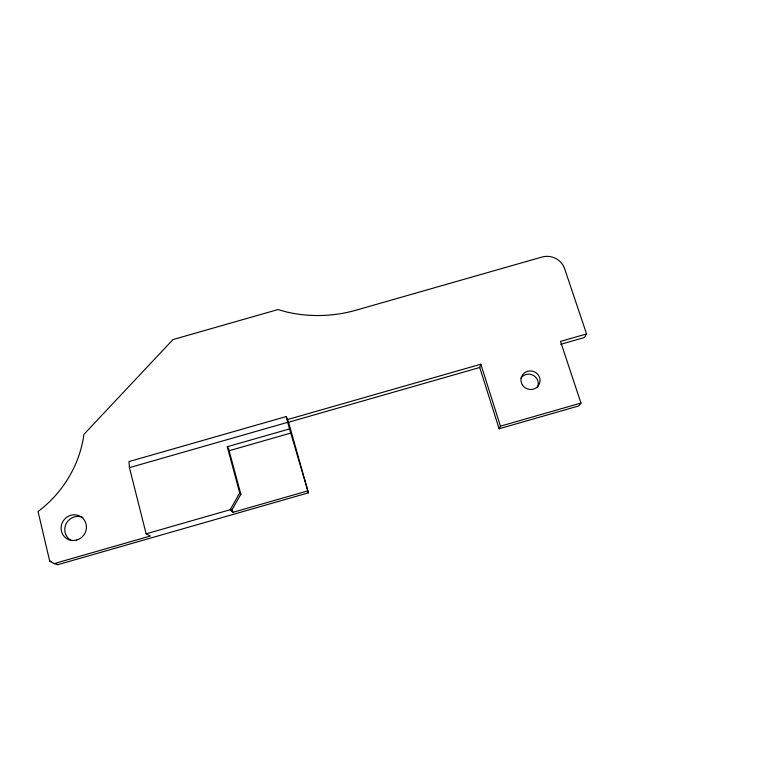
<?xml version="1.0" encoding="UTF-8"?>
<svg xmlns="http://www.w3.org/2000/svg" width="761" height="761" viewBox="0 0 761 761"><rect width="100%" height="100%" fill="white"/><g stroke="black" fill="none" stroke-linecap="round" stroke-linejoin="round"><path stroke-width="1.14" d="M54.069 563.616L150.402 536.001L146.131 533.822L129.437 467.644L128.97 461.575L286.231 416.552L288.552 422.241L308.405 492.833L57.836 564.672L54.069 563.616L49.693 561.066L38.05 511.525A111.962 105.322 -45.9 0 0 83.206 439.059L83.891 434.398L172.994 339.568L277.974 309.565L286.079 311.848A132.718 126.069 -9.5 0 0 356.177 310.155L541.889 257.056A18.112 17.227 13.3 0 1 564.595 268.652L586.579 333.936L560.496 341.404L580.966 403.073L578.731 405.946L499.121 428.766L479.725 367.496L480.819 364.215L287.468 419.577M499.121 428.766L500.453 426.16L480.819 364.215M146.131 533.822L230.203 509.718L239.725 492.957L227.263 446.736L289.551 428.909L308.405 492.833M231.392 510.85L240.847 494.222L228.471 448.343L227.263 446.736M586.579 333.936L584.296 337.551L560.752 344.295M129.437 467.644L287.696 422.326L286.231 416.552M288.552 422.241L479.725 367.496M228.747 450.826L291.225 432.933M500.453 426.16L580.966 403.073M230.203 509.718L232.961 512.334L307.539 490.959M49.693 561.066L51.596 561.599M56.105 563.663L57.836 564.672M239.725 492.957L240.847 494.222M287.696 422.326L289.551 428.909M232.105 509.138L232.961 512.334M520.895 378.227A9.474 9.142 21.5 0 1 533.547 375.477A9.474 9.142 21.5 0 1 537.237 387.749M70.754 540.205A12.889 12.347 -55 0 1 66.331 523.406A12.889 12.347 -55 0 1 82.854 517.49M522.493 385.056A9.579 9.246 21.2 0 0 538.997 384.676A9.579 9.246 21.2 0 0 530.056 370.93A9.579 9.246 21.2 0 0 522.493 385.056M76.766 540.006A13.042 12.48 -54.8 0 0 82.939 518.393A13.042 12.48 -54.8 0 0 61.612 524.548A13.042 12.48 -54.8 0 0 76.766 540.006"/></g></svg>
